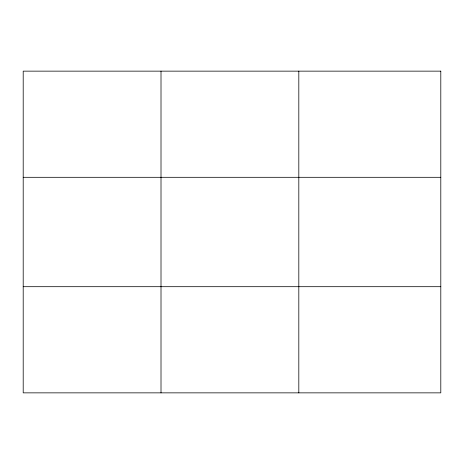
<?xml version="1.0" encoding="UTF-8"?>
<svg xmlns="http://www.w3.org/2000/svg" width="464" height="464" viewBox="0 0 464 464"><rect width="100%" height="100%" fill="white"/><g stroke="black" fill="none" stroke-linecap="round" stroke-linejoin="round"><path stroke-width="0.7" d="M161.008 71.143L161.008 392.857M298.816 71.143L298.816 392.857M23.2 177.306L440.8 177.306M23.2 286.694L440.8 286.694M440.8 71.143L440.8 392.857L23.2 392.857L23.2 71.143L440.8 71.143"/></g></svg>
